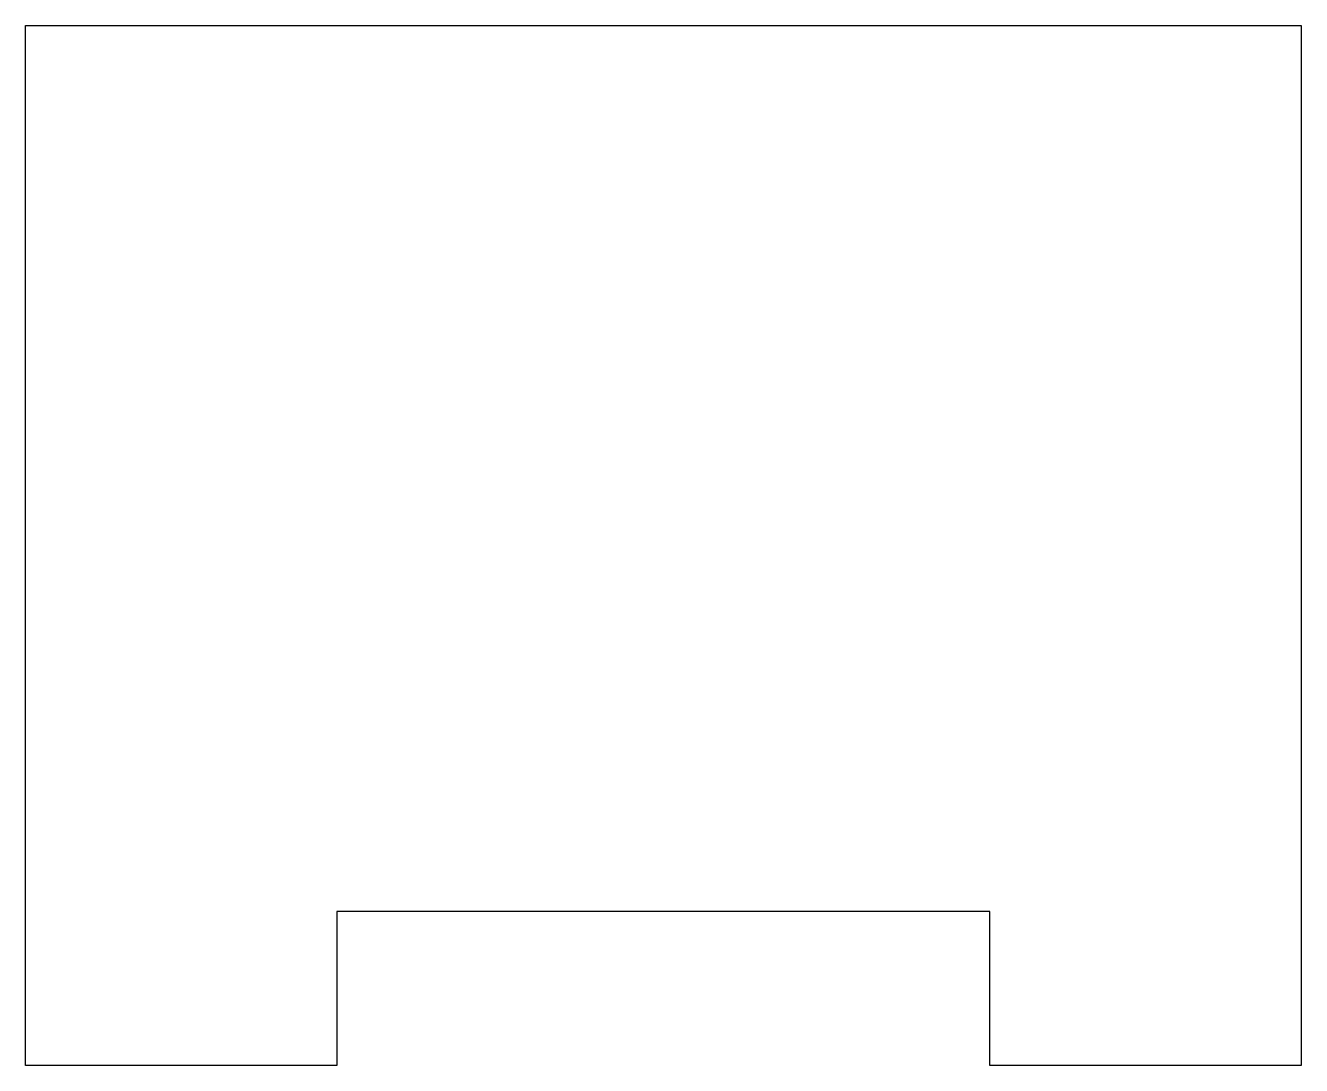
# Model space of a CAD drawing. Header units: millimetres. Extents: x 0 to 500, y 0 to 408.
import ezdxf

# ---------------------------------------------------------------- set-up
doc = ezdxf.new("R2010")
doc.units = ezdxf.units.MM

msp = doc.modelspace()

# ---------------------------------------------------------------- linework, layer by layer
msp.add_lwpolyline([(0, 92.03), (0, 110.85), (0, 110.85), (0, 110.85), (0, 121.23), (0, 132.34), (0, 144.24), (0, 170.69), (0, 185.38), (0, 201.15), (0, 201.15), (0, 218.07), (0, 236.21), (0, 255.62), (0, 276.36), (0, 298.45), (0, 346.7), (0, 372.8), (0, 400.11), (0, 407.58), (0, 407.58), (500, 407.58), (500, 400.11), (500, 372.8), (500, 346.7), (500, 346.7), (500, 321.9), (500, 298.45), (500, 298.45), (500, 298.45), (500, 255.62), (500, 236.21), (500, 218.07), (500, 201.15), (500, 185.38), (500, 185.38), (500, 170.69), (500, 157), (500, 132.34), (500, 121.23), (500, 110.85), (500, 101.14), (500, 83.47), (500, 75.42), (500, 75.42), (500, 67.84), (500, 60.67), (500.08, 60.67), (500.08, 60.67), (500, 60.67), (500, 53.88), (500, 47.44), (500, 47.44), (500, 47.44), (500, 41.32), (500, 29.9), (500, 24.55), (500, 24.55), (500, 19.42), (500, 14.48), (500, 5.09), (500, 0.61), (500, 0), (500, 0), (378, 0), (378, 0.61), (378, 5.09), (378, 9.7), (378, 14.48), (378, 14.48), (378, 14.48), (378, 24.55), (378, 29.9), (378, 29.9), (378, 35.48), (378, 47.44), (378, 47.44), (378, 47.44), (378, 53.88), (378, 53.88), (378, 53.88), (378, 60.4), (122, 60.4), (122, 47.44), (122, 47.44), (122, 47.44), (122, 41.32), (122, 41.32), (122, 41.32), (122, 35.48), (122, 29.9), (122, 24.55), (122, 24.55), (122, 19.42), (122, 14.48), (122, 14.48), (122, 14.48), (122, 9.7), (122, 5.09), (122, 0.61), (122, 0), (122, 0), (0, 0), (0, 0.61), (0, 5.09), (0, 9.7), (0, 14.48), (0, 19.42), (0, 19.42), (0, 19.42), (0, 24.55), (0, 29.9), (0, 29.9), (0, 35.48), (0, 41.32), (0, 47.44), (0, 47.44), (0, 47.44), (0, 53.88), (0, 60.67), (0, 60.67), (0, 60.67), (0, 67.84), (0, 75.42), (0, 83.47), (0, 83.47)], close=True)

doc.saveas('drawing.dxf')
